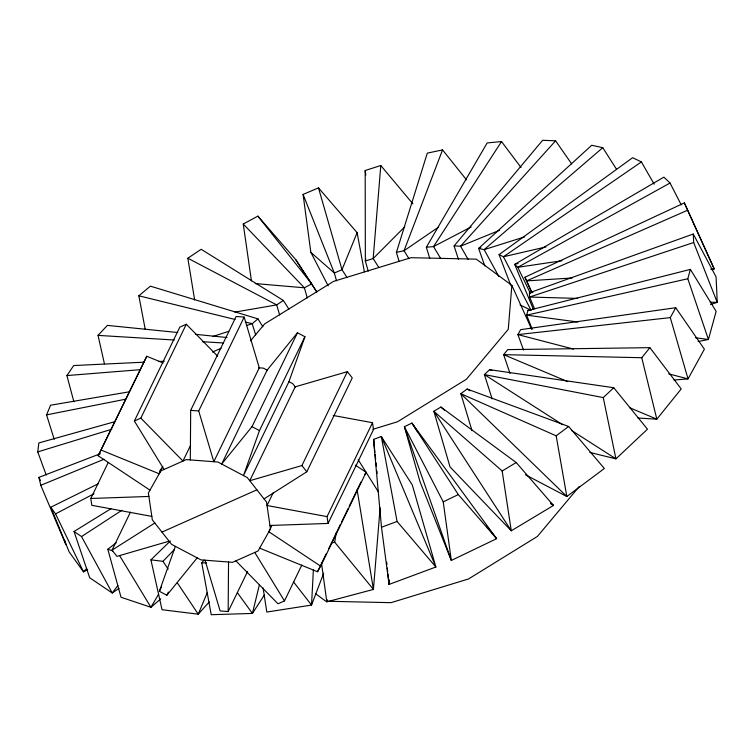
<?xml version="1.0" encoding="UTF-8"?>
<svg xmlns="http://www.w3.org/2000/svg" width="755" height="755" viewBox="0 0 755 755"><rect width="100%" height="100%" fill="white"/><g stroke="black" fill="none" stroke-linecap="round" stroke-linejoin="round"><path stroke-width="1.13" d="M190.317 459.918L190.675 410.361L236.136 316.468L244.176 317.091L259.267 367.827L213.807 461.72L198.716 410.975L244.176 317.091M205.039 560.21L220.13 610.946L228.17 611.559L228.538 562.013M313.372 569.902L311.532 605.076L266.817 612.05L263.118 588.06M368.242 271.139L365.354 261.041L365.184 170.507L380.794 165.524L373.168 258.55L378.746 267.345M380.114 507.832L373.423 589.419L326.83 601.829L321.413 562.513M250.462 340.845L264.656 323.904L333.54 281.398L410.984 257.691L476.263 259.144L511.862 285.362L508.257 329.322L466.411 379.246L397.526 421.762L372.838 429.321M326.83 601.829L327.066 599.498M46.187 474.952L37.75 451.905L38.845 442.94L114.845 421.686M357.124 489.759L373.423 589.419L334.691 542.194L336.192 532.898M365.845 258.767L365.354 261.041L373.168 258.55L404.699 226.887M259.371 584.889L252.425 613.428L211.211 614.712L201.764 562.928L203.925 560.144M698.064 341.543L708.416 339.495L716.146 311.371L690.381 269.393L527.953 310.484L526.669 315.165L532.143 329.18M695.6 337.778L708.416 339.495L687.805 278.755L690.381 269.393M399.055 261.381L396.413 252.359L427.292 153.142L442.553 149.896L466.514 179.86M197.178 557.888L166.846 595.261L159.38 591.307L175.368 546.356M304.926 336.721L259.465 430.614L243.487 475.565L288.939 381.681L304.926 336.721L297.461 332.776L267.128 370.139L221.668 464.032L252 426.669L297.461 332.776M442.553 149.896L404.038 250.736L408.974 258.701M323.697 573.215L311.532 605.076L293.553 581.945M357.115 232.672L342.006 269.724L334.314 272.999L310.843 252.349L303.085 194.422L318.487 187.872L357.115 232.672L364.372 271.791M54.228 439.306L46.565 414.882L50.585 405.218L129.322 391.807M207.342 592.42L198.235 614.183L162.023 609.719L150.915 559.842L170.347 540.986M149.99 490.146L98.188 455.765L146.791 356.266L163.165 362.957M98.188 455.765L146.791 356.266M151.831 516.401L91.799 505.303L90.798 498.479L108.163 462.607M164.071 469.468L134.371 421.007L179.832 327.123L186.296 324.244L217.676 356.228M134.371 421.007L140.836 418.128L186.296 324.244M169.101 541.193L116.931 556.369L112.042 550.14L130.436 512.164M159.701 471.413L160.721 469.299M159.682 472.319L161.73 468.1M162.778 466.392L159.201 473.772L101.34 450.159M190.619 445.233L182.955 461.06L140.836 418.128M159.38 591.307L161.428 587.088M166.846 595.261L168.384 592.09M273.15 492.864L267.025 505.52L327.047 516.618L328.057 523.442L269.95 525.471M228.17 611.559L247.583 571.478M271.932 525.442L268.865 531.775L320.667 566.156L317.515 571.762L259.654 548.149M347.375 371.668L295.205 386.834L249.754 480.727L301.915 465.561L347.375 371.668L352.264 377.887L306.804 471.781L264.033 498.904M235.89 560.861L278.01 603.792L284.475 600.914L301.84 565.042M327.047 516.618L372.508 422.724L333.257 415.476M328.057 523.442L373.508 429.557L372.508 422.724M317.515 571.762L326.198 553.83M328.755 548.555L340.496 524.291M341.524 522.177L348.159 508.464M349.178 506.36L360.928 482.096M320.667 566.156L366.128 472.271L355.369 465.137M668.751 373.876L688.031 378.897L670.298 317.619L675.734 307.729L704.387 349.188L688.031 378.897L673.998 380.02M364.552 475.074L366.128 472.271M429.746 258.333L426.349 247.262L487.164 142.94L501.528 141.562L521.016 167.478M158.654 594.1L150.943 607.294L121.026 597.252L107.814 549.244L116.223 542.798M501.528 141.562L433.53 246.574L426.349 247.262M264.524 594.742L252.425 613.428L237.372 592.684M73.877 401.726L66.902 375.575L73.707 365.552L144.309 362.173M117.874 585.474L112.24 593.015L89.703 577.764L74.037 531.492L110.966 508.7M510.021 373.451L503.651 354.652L641.769 357.719L649.885 347.659L681.208 388.938L656.831 419.167L638.013 418.025M458.445 259.267L454.085 245.932L542.637 140.288L555.586 140.817L571.658 163.882M579.236 486.522L537.39 536.446L468.506 578.962L391.052 602.669L325.782 601.216L315.477 593.628M555.586 140.817L460.559 246.196L454.085 245.932M209.258 601.962L198.235 614.183L177.34 582.86M86.702 568.392L83.531 571.875L69.196 551.962L50.783 507.237L98.31 483.738M104.435 363.816L98.037 335.39L107.38 325.386L177.784 332.53M150.915 559.842L162.967 561.333L174.405 549.489M589.806 452.415L615.929 458.851L647.46 429.199L613.749 387.73L489.646 369.657L484.399 374.584L492.128 398.876M562.522 424.64L484.399 374.584L603.264 397.592L613.749 387.73M616.486 169.205L602.773 147.687L484.153 249.631L478.623 248.423L484.767 265.864M160.777 598.838L150.943 607.294L119.583 555.567M145.196 329.189L138.835 295.8L150.387 286.164L257.955 318.874L262.891 326.792M257.955 318.874L252.189 323.687L246.592 325.509M525.404 474.753L566.826 496.516L604.359 468.506L568.647 426.49L467.09 389.033L460.843 393.695L472.017 430.68M556.161 435.805L566.826 496.516L460.843 393.695L556.161 435.805L568.647 426.49M510.776 285.286L499.074 254.643L632.624 157.701L641.391 161.929L654.179 184.173M641.391 161.929L503.462 256.757L499.074 254.643M119.007 588.362L112.24 593.015L81.531 536.569L74.037 531.492M438.693 227.01L404.038 250.736L396.413 252.359M194.639 299.961L187.835 258.219L201.16 249.301L283.342 300.443L288.948 309.229M283.342 300.443L276.679 304.897L234.852 312.108M81.531 536.569L121.961 510.238M533.021 308.946L531.048 310.239L503.462 256.757L545.941 246.951M112.042 550.14L154.813 523.017M440.873 407.058L433.851 411.277L449.999 466.864L511.286 530.793L553.472 505.454L516.203 462.541L440.873 407.058L444.412 410.163M502.169 470.978L433.851 411.277L511.286 530.793L502.169 470.978L516.203 462.541M670.034 183.031L517.779 267.308L514.702 264.363L663.872 177.151L670.034 183.031L681.246 204.888M87.655 569.591L83.531 571.875L55.559 513.872L50.783 507.237M251.443 280.945L243.252 224.018L257.88 216.138L295.724 259.607L316.789 291.76M55.559 513.872L94.045 493.723M471.167 226.962L433.53 246.574L440.684 258.493M443.232 501.83L404.387 426.707L451.311 560.455L443.232 501.83L458.313 494.591L496.62 538.683L451.311 560.455L420.016 481.699L404.387 426.707L411.928 423.083L496.62 538.683L486.418 525.848M531.633 292.081L524.933 277.236L684.341 202.897L714.211 268.912L712.04 269.809M212.514 352.057L221.073 348.244M161.957 532.105L256.898 489.816M687.673 210.211L526.603 280.898L524.933 277.236M480.784 247.489L478.623 248.423L591.722 145.271L602.773 147.687M64.911 540.646L65.855 544.629L40.789 485.305L103.992 459.276M499.593 230.284L460.559 246.196L468.119 259.361M40.789 485.305L38.911 477.368L100.292 453.727M381.492 527.254L397.073 521.46L435.88 567.014L389.07 584.417L381.492 527.254L373.517 439.419L381.303 436.522L412.296 484.984L435.88 567.014L381.303 436.522L397.073 521.46M534.549 308.814L529.604 297.045L529.406 292.798L693.279 234.022L716.08 276.868L717.25 302.387L710.502 304.454M693.279 234.022L693.666 242.515L529.604 297.045L577.688 298.414M213.061 336.428L228.708 331.332M524.621 236.891L484.153 249.631L498.8 276.443M37.75 451.905L111.834 429.227M331.37 543.081L334.691 542.194M518.119 263.504L514.702 264.363L533.464 309.55M687.805 278.755L526.669 315.165L577.934 322.026M46.565 414.882L125.151 399.291M562.022 260.72L517.779 267.308L530.416 293.412M675.734 307.729L520.639 329.652L517.911 334.597L523.536 350.056M670.298 317.619L517.911 334.597L573.489 349.074M529.406 292.798L532.926 292.496M66.902 375.575L139.798 369.714M572.328 277.972L526.603 280.898L531.86 292.534M710.691 269.139L714.211 268.912L684.341 202.897M158.437 361.494L164.316 361.211M90.798 498.479L148.895 496.45M201.764 562.928L206.341 562.786M649.885 347.659L507.709 349.622L503.651 354.652L567.751 381.643M527.953 310.484L530.312 310.494M710.21 302.189L717.25 302.387L693.666 242.515M98.037 335.39L174.292 340.005M202.453 341.713L223.574 342.987M258.654 367.779L263.344 368.138L267.393 370.28M190.675 410.361L198.716 410.975M255.284 283.569L304.388 287.797L311.702 283.861L257.88 216.138M195.385 334.314L227.066 337.532M138.835 295.8L235.013 319.459M245.318 321.998L252.189 323.687L255.662 334.927M107.814 549.244L112.797 550.914M489.646 369.657L491.854 370.488M629.67 407.728L656.831 419.167L641.769 357.719M520.072 304.945L530.312 309.88M187.835 258.219L276.679 304.897L279.652 314.948M288.674 381.539L292.732 383.682L295.479 387.183M252 426.669L259.465 430.614M467.09 389.033L470.139 390.797M550.489 503.594L553.472 505.454L550.81 503.123M571.431 430.341L615.929 458.851L603.264 397.592M243.252 224.018L304.388 287.797L307.304 297.961M380.794 165.524L412.909 203.869M301.915 465.561L306.804 471.781M162.967 561.333L168.195 569.157M458.313 494.591L411.928 423.083L417.572 431.851M295.724 259.607L316.751 292.006M347.055 277.576L342.006 269.724L318.487 187.872M358.163 459.701L378.595 492.232M254.775 552.452L284.475 600.914M310.843 252.349L328.151 285.815M38.911 477.368L40.477 480.539M511.862 285.362L531.662 329.208M303.085 194.422L334.314 272.999L336.522 280.803M374.159 441.675L373.517 439.419L374.895 452.283M365.184 170.507L365.798 175.113M375.15 454.623L375.65 459.295M376.028 462.806L376.405 466.316M376.905 470.988L377.151 473.328M386.692 562.201L386.938 564.542M387.315 568.053L387.692 571.554M387.947 573.894L389.07 584.417L389.07 579.708M160.796 470.931L148.386 492.987L152.331 519.865L171.583 544.355L200.962 559.889L232.615 562.324L258.05 550.99L270.46 528.934L266.515 502.056L247.272 477.575L217.884 462.032L186.23 459.597L160.796 470.931"/></g></svg>
